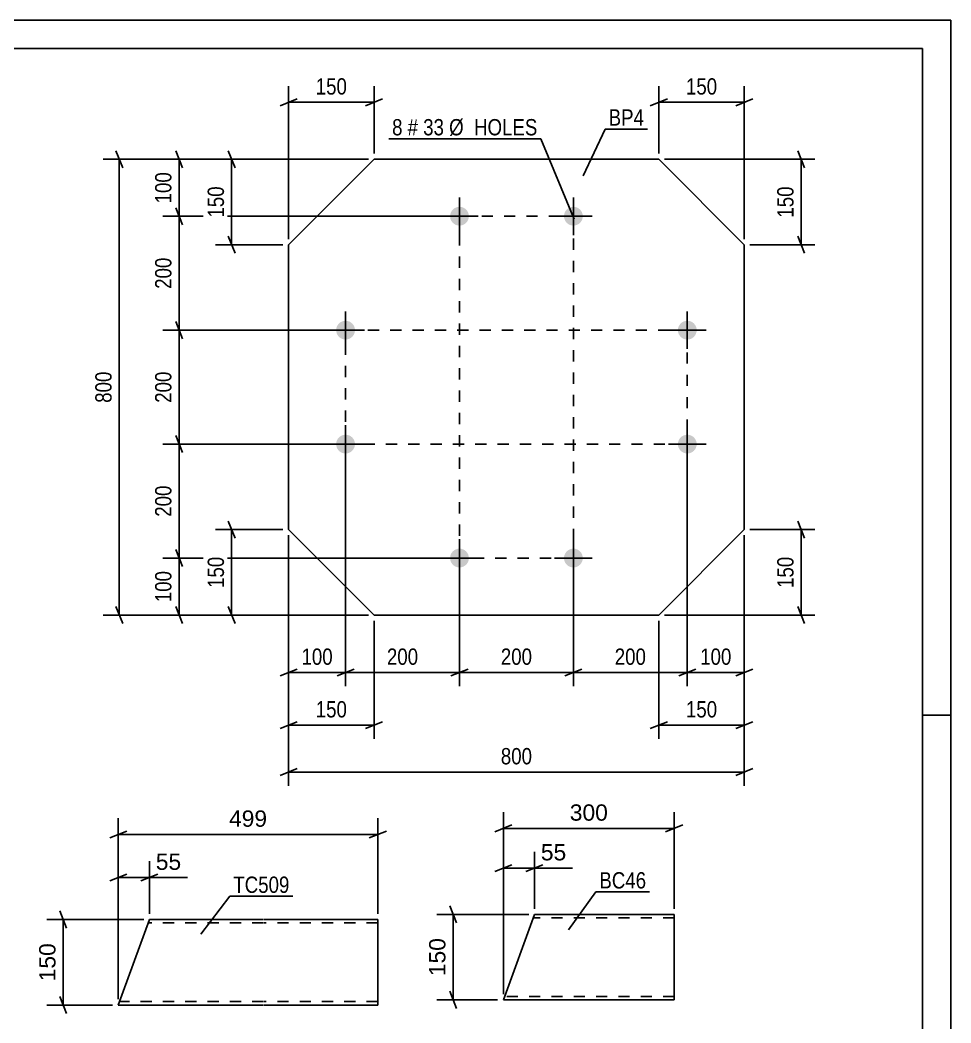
# Model space of a CAD drawing. Header units: millimetres. Extents: x 0 to 594, y 0 to 420.
# Drawn here: x 430.6 to 594, y 244 to 420 of the extents above; entities that cross this region are included whole.
import ezdxf

# ---------------------------------------------------------------- set-up
doc = ezdxf.new("R2010")
doc.units = ezdxf.units.MM
doc.linetypes.add('DXK_LINE_DOT2', pattern=[3.9198, 1.9599, -1.9599])
doc.styles.add('Arial', font='ARIAL.TTF', dxfattribs={"height": 0.2})
doc.styles.add('Arial Narrow', font='ARIALN.TTF', dxfattribs={"height": 0.2})

# ---------------------------------------------------------------- blocks, each defined once
blk = doc.blocks.new('Unknown-284936067-1132')
at = {"color": 5, "linetype": 'Continuous'}
for p, q in [((594, 420), (0, 420)), ((594, 0), (594, 420)), ((589, 415), (5, 415)), ((589, 5), (589, 415)), ((594, 298), (589, 298))]:
    blk.add_line(p, q, dxfattribs=at)
blk = doc.blocks.new('Part-284936067-20794 - 20793')
at = {"color": 2, "linetype": 'Continuous'}
for p, q in [((520.87, 263.02), (515.41, 248.02)), ((545.41, 263.02), (520.87, 263.02)), ((545.41, 263.02), (545.41, 262.93)), ((545.41, 262.93), (545.41, 261.82)), ((545.41, 261.82), (545.41, 249.22)), ((545.41, 248.02), (545.41, 249.22)), ((545.41, 248.02), (515.41, 248.02))]:
    blk.add_line(p, q, dxfattribs=at)
at = {"color": 7, "linetype": 'DXK_LINE_DOT2'}
for p, q in [((545.41, 262.42), (520.66, 262.42)), ((545.41, 262.67), (545.41, 261.82)), ((545.41, 248.62), (515.63, 248.62)), ((545.41, 248.11), (545.41, 248.37)), ((545.41, 248.02), (545.41, 248.11))]:
    blk.add_line(p, q, dxfattribs=at)
blk = doc.blocks.new('Part-284936067-20777 - 20776')
at = {"color": 2, "linetype": 'Continuous'}
for p, q in [((453.27, 262.12), (447.81, 247.12)), ((453.27, 262.12), (473.27, 262.12)), ((473.37, 262.12), (493.37, 262.12)), ((493.37, 262.12), (493.37, 262.03)), ((493.37, 262.03), (493.37, 260.92)), ((493.37, 260.92), (493.37, 247.12)), ((473.27, 247.12), (447.81, 247.12)), ((493.37, 247.12), (473.37, 247.12))]:
    blk.add_line(p, q, dxfattribs=at)
at = {"color": 7, "linetype": 'DXK_LINE_DOT2'}
for p, q in [((473.27, 261.52), (453.05, 261.52)), ((493.37, 261.52), (473.37, 261.52)), ((493.37, 260.92), (493.37, 261.77)), ((473.27, 247.72), (448.03, 247.72)), ((493.37, 247.72), (473.37, 247.72))]:
    blk.add_line(p, q, dxfattribs=at)
blk = doc.blocks.new('Part-284936067-8474 - 8435')
at = {"color": 2, "linetype": 'Continuous'}
for p, q in [((492.71, 395.57), (477.71, 380.57)), ((542.71, 395.57), (492.71, 395.57)), ((557.71, 380.57), (542.71, 395.57)), ((477.71, 330.57), (477.71, 380.57)), ((557.71, 330.57), (557.71, 380.57)), ((492.71, 315.57), (477.71, 330.57)), ((557.71, 330.57), (542.71, 315.57)), ((542.71, 315.57), (492.71, 315.57))]:
    blk.add_line(p, q, dxfattribs=at)
blk = doc.blocks.new('Bolt-284936067-8469 - 8435')
at = {"linetype": 'Continuous'}
for points in [[(507.71, 387.22, -1), (507.71, 383.92, -1)], [(527.71, 387.22, -1), (527.71, 383.92, -1)], [(487.71, 367.22, -1), (487.71, 363.92, -1)], [(547.71, 367.22, -1), (547.71, 363.92, -1)], [(487.71, 347.22, -1), (487.71, 343.92, -1)], [(547.71, 347.22, -1), (547.71, 343.92, -1)], [(507.71, 327.22, -1), (507.71, 323.92, -1)], [(527.71, 327.22, -1), (527.71, 323.92, -1)]]:
    blk.add_hatch(color=1, dxfattribs=at).paths.add_polyline_path(points)
at = {"color": 1, "linetype": 'Continuous'}
for p, q in [((507.71, 388.87), (507.71, 382.27)), ((527.71, 388.87), (527.71, 382.27)), ((504.41, 385.57), (511.01, 385.57)), ((524.41, 385.57), (531.01, 385.57)), ((487.71, 368.87), (487.71, 362.27)), ((547.71, 368.87), (547.71, 362.27)), ((484.41, 365.57), (491.01, 365.57)), ((544.41, 365.57), (551.01, 365.57)), ((487.71, 348.87), (487.71, 342.27)), ((547.71, 348.87), (547.71, 342.27)), ((484.41, 345.57), (491.01, 345.57)), ((544.41, 345.57), (551.01, 345.57)), ((507.71, 328.87), (507.71, 322.27)), ((527.71, 328.87), (527.71, 322.27)), ((504.41, 325.57), (511.01, 325.57)), ((524.41, 325.57), (531.01, 325.57))]:
    blk.add_line(p, q, dxfattribs=at)
blk = doc.blocks.new('Rectangle-284936067-18741 - 8435')
at = {"color": 1, "linetype": 'DXK_LINE_DOT2'}
blk.add_lwpolyline([(507.71, 385.57), (527.71, 385.57), (527.71, 325.57), (507.71, 325.57), (507.71, 385.57)], close=True, dxfattribs=at)
blk = doc.blocks.new('Rectangle-284936067-18751 - 8435')
at = {"color": 1, "linetype": 'DXK_LINE_DOT2'}
blk.add_lwpolyline([(487.71, 365.57), (547.71, 365.57), (547.71, 345.57), (487.71, 345.57), (487.71, 365.57)], close=True, dxfattribs=at)
blk = doc.blocks.new('StraightDimension-284936067-20890 - 20793')
at = {"color": 7, "linetype": 'Continuous'}
for p, q in [((515.41, 249.02), (515.41, 280.97)), ((545.41, 264.02), (545.41, 280.97)), ((516.91, 278.72), (513.91, 277.52)), ((543.91, 277.52), (546.91, 278.72)), ((515.41, 278.12), (545.41, 278.12))]:
    blk.add_line(p, q, dxfattribs=at)
at = {"color": 0}
blk.add_wipeout([(534.35, 278.87), (534.35, 283.07), (526.48, 283.07), (526.48, 278.87)], dxfattribs=at)
at = {"color": 3, "style": 'Arial'}
blk.add_text('300', height=2.865, dxfattribs=at).set_placement((527.08, 279.47))
blk = doc.blocks.new('StraightDimension-284936067-20872 - 20793')
at = {"color": 7, "linetype": 'Continuous'}
for p, q in [((515.41, 249.02), (515.41, 274)), ((520.87, 264.02), (520.87, 274)), ((513.91, 270.55), (516.91, 271.75)), ((515.41, 271.15), (520.87, 271.15)), ((522.37, 271.75), (519.37, 270.55))]:
    blk.add_line(p, q, dxfattribs=at)
at = {"color": 0}
blk.add_wipeout([(527.05, 271.9), (527.05, 276.1), (521.4, 276.1), (521.4, 271.9)], dxfattribs=at)
at = {"color": 7, "linetype": 'Continuous'}
blk.add_line((520.87, 271.15), (527.57, 271.15), dxfattribs=at)
blk.add_line((520.87, 271.15), (527.57, 271.15), dxfattribs=at)
at = {"color": 3, "style": 'Arial'}
blk.add_text('55', height=2.865, dxfattribs=at).set_placement((522, 272.5))
blk = doc.blocks.new('StraightDimension-284936067-20901 - 20793')
at = {"color": 7, "linetype": 'Continuous'}
for p, q in [((507.19, 261.52), (505.99, 264.52)), ((519.87, 263.02), (503.74, 263.02)), ((506.59, 248.02), (506.59, 263.02)), ((505.99, 249.52), (507.19, 246.52)), ((514.41, 248.02), (503.74, 248.02))]:
    blk.add_line(p, q, dxfattribs=at)
at = {"color": 0}
blk.add_wipeout([(505.84, 259.46), (501.64, 259.46), (501.64, 251.58), (505.84, 251.58)], dxfattribs=at)
at = {"color": 3, "style": 'Arial'}
blk.add_text('150', height=2.865, rotation=90.0002, dxfattribs=at).set_placement((505.24, 252.18))
blk = doc.blocks.new('StraightDimension-284936067-20827 - 20776')
at = {"color": 7, "linetype": 'Continuous'}
for p, q in [((447.81, 248.12), (447.81, 272.34)), ((453.27, 263.12), (453.27, 272.34)), ((446.31, 268.89), (449.31, 270.09)), ((447.81, 269.49), (453.27, 269.49)), ((454.77, 270.09), (451.77, 268.89))]:
    blk.add_line(p, q, dxfattribs=at)
at = {"color": 0}
blk.add_wipeout([(459.44, 270.24), (459.44, 274.44), (453.79, 274.44), (453.79, 270.24)], dxfattribs=at)
at = {"color": 7, "linetype": 'Continuous'}
blk.add_line((453.27, 269.49), (459.97, 269.49), dxfattribs=at)
blk.add_line((453.27, 269.49), (459.97, 269.49), dxfattribs=at)
at = {"color": 3, "style": 'Arial'}
blk.add_text('55', height=2.865, dxfattribs=at).set_placement((454.39, 270.84))
blk = doc.blocks.new('StraightDimension-284936067-20840 - 20776')
at = {"color": 7, "linetype": 'Continuous'}
for p, q in [((438.73, 260.62), (437.53, 263.62)), ((452.27, 262.12), (435.28, 262.12)), ((438.13, 247.12), (438.13, 262.12)), ((437.53, 248.62), (438.73, 245.62)), ((446.81, 247.12), (435.28, 247.12))]:
    blk.add_line(p, q, dxfattribs=at)
at = {"color": 0}
blk.add_wipeout([(437.38, 258.55), (433.18, 258.55), (433.18, 250.68), (437.38, 250.68)], dxfattribs=at)
at = {"color": 3, "style": 'Arial'}
blk.add_text('150', height=2.865, rotation=90.0002, dxfattribs=at).set_placement((436.78, 251.28))
blk = doc.blocks.new('StraightDimension-284936067-20853 - 20776')
at = {"color": 7, "linetype": 'Continuous'}
for p, q in [((447.81, 248.12), (447.81, 279.91)), ((493.37, 263.12), (493.37, 279.91)), ((449.31, 277.66), (446.31, 276.46)), ((447.81, 277.06), (493.37, 277.06)), ((491.87, 276.46), (494.87, 277.66))]:
    blk.add_line(p, q, dxfattribs=at)
at = {"color": 0}
blk.add_wipeout([(474.53, 277.81), (474.53, 282.01), (466.65, 282.01), (466.65, 277.81)], dxfattribs=at)
at = {"color": 3, "style": 'Arial'}
blk.add_text('499', height=2.865, dxfattribs=at).set_placement((467.25, 278.41))
blk = doc.blocks.new('StraightDimension-284936067-21305 - 8435')
at = {"color": 7, "linetype": 'Continuous'}
for p, q in [((459.08, 344.07), (457.88, 347.07)), ((486.71, 345.57), (455.63, 345.57)), ((458.48, 325.57), (458.48, 345.57)), ((457.88, 327.07), (459.08, 324.07)), ((506.71, 325.57), (455.63, 325.57))]:
    blk.add_line(p, q, dxfattribs=at)
at = {"color": 0}
blk.add_wipeout([(457.73, 338.91), (453.53, 338.91), (453.53, 332.22), (457.73, 332.22)], dxfattribs=at)
at = {"color": 3, "style": 'Arial Narrow'}
blk.add_text('200', height=2.863, rotation=90.0002, dxfattribs=at).set_placement((457.13, 332.82))
blk = doc.blocks.new('StraightDimension-284936067-8487 - 8435')
at = {"color": 7, "linetype": 'Continuous'}
for p, q in [((457.88, 327.07), (459.08, 324.07)), ((506.71, 325.57), (455.63, 325.57)), ((458.48, 315.57), (458.48, 325.57)), ((459.08, 314.07), (457.88, 317.07)), ((491.71, 315.57), (455.63, 315.57))]:
    blk.add_line(p, q, dxfattribs=at)
at = {"color": 0}
blk.add_wipeout([(457.73, 323.91), (453.53, 323.91), (453.53, 317.22), (457.73, 317.22)], dxfattribs=at)
at = {"color": 3, "style": 'Arial Narrow'}
blk.add_text('100', height=2.863, rotation=90.0002, dxfattribs=at).set_placement((457.13, 317.82))
blk = doc.blocks.new('StraightDimension-284936067-8476 - 8435')
at = {"color": 7, "linetype": 'Continuous'}
for p, q in [((448.58, 394.07), (447.38, 397.07)), ((491.71, 395.57), (445.13, 395.57)), ((447.98, 315.57), (447.98, 395.57)), ((447.38, 317.07), (448.58, 314.07)), ((491.71, 315.57), (445.13, 315.57))]:
    blk.add_line(p, q, dxfattribs=at)
at = {"color": 0}
blk.add_wipeout([(447.23, 358.91), (443.03, 358.91), (443.03, 352.22), (447.23, 352.22)], dxfattribs=at)
at = {"color": 3, "style": 'Arial Narrow'}
blk.add_text('800', height=2.863, rotation=90.0002, dxfattribs=at).set_placement((446.63, 352.82))
blk = doc.blocks.new('StraightDimension-284936067-8503 - 8435')
at = {"color": 7, "linetype": 'Continuous'}
for p, q in [((457.88, 397.07), (459.08, 394.07)), ((491.71, 395.57), (455.63, 395.57)), ((458.48, 385.57), (458.48, 395.57)), ((506.71, 385.57), (455.63, 385.57)), ((459.08, 384.07), (457.88, 387.07))]:
    blk.add_line(p, q, dxfattribs=at)
at = {"color": 0}
blk.add_wipeout([(457.73, 393.91), (453.53, 393.91), (453.53, 387.22), (457.73, 387.22)], dxfattribs=at)
at = {"color": 3, "style": 'Arial Narrow'}
blk.add_text('100', height=2.863, rotation=90.0002, dxfattribs=at).set_placement((457.13, 387.82))
blk = doc.blocks.new('StraightDimension-284936067-8514 - 8435')
at = {"color": 7, "linetype": 'Continuous'}
for p, q in [((477.71, 329.57), (477.71, 285.61)), ((557.71, 329.57), (557.71, 285.61)), ((479.21, 288.61), (476.21, 287.41)), ((477.71, 288.01), (557.71, 288.01)), ((556.21, 287.41), (559.21, 288.61))]:
    blk.add_line(p, q, dxfattribs=at)
at = {"color": 0}
blk.add_wipeout([(521.06, 288.76), (521.06, 292.96), (514.37, 292.96), (514.37, 288.76)], dxfattribs=at)
at = {"color": 3, "style": 'Arial Narrow'}
blk.add_text('800', height=2.863, dxfattribs=at).set_placement((514.97, 289.36))
blk = doc.blocks.new('StraightDimension-284936067-8525 - 8435')
at = {"color": 7, "linetype": 'Continuous'}
for p, q in [((547.71, 344.57), (547.71, 303.08)), ((557.71, 329.57), (557.71, 303.08)), ((546.21, 304.88), (549.21, 306.08)), ((547.71, 305.48), (557.71, 305.48)), ((559.21, 306.08), (556.21, 304.88))]:
    blk.add_line(p, q, dxfattribs=at)
at = {"color": 0}
blk.add_wipeout([(556.06, 306.23), (556.06, 310.43), (549.37, 310.43), (549.37, 306.23)], dxfattribs=at)
at = {"color": 3, "style": 'Arial Narrow'}
blk.add_text('100', height=2.863, dxfattribs=at).set_placement((549.97, 306.83))
blk = doc.blocks.new('StraightDimension-284936067-8541 - 8435')
at = {"color": 7, "linetype": 'Continuous'}
for p, q in [((487.71, 344.57), (487.71, 303.08)), ((477.71, 329.57), (477.71, 303.08)), ((476.21, 304.88), (479.21, 306.08)), ((477.71, 305.48), (487.71, 305.48)), ((489.21, 306.08), (486.21, 304.88))]:
    blk.add_line(p, q, dxfattribs=at)
at = {"color": 0}
blk.add_wipeout([(486.06, 306.23), (486.06, 310.43), (479.37, 310.43), (479.37, 306.23)], dxfattribs=at)
at = {"color": 3, "style": 'Arial Narrow'}
blk.add_text('100', height=2.863, dxfattribs=at).set_placement((479.97, 306.83))
blk = doc.blocks.new('StraightDimension-284936067-8552 - 8435')
at = {"color": 7, "linetype": 'Continuous'}
for p, q in [((468.31, 329.07), (467.11, 332.07)), ((476.71, 330.57), (464.86, 330.57)), ((467.71, 315.57), (467.71, 330.57)), ((467.11, 317.07), (468.31, 314.07)), ((491.71, 315.57), (464.86, 315.57))]:
    blk.add_line(p, q, dxfattribs=at)
at = {"color": 0}
blk.add_wipeout([(466.96, 326.41), (462.76, 326.41), (462.76, 319.72), (466.96, 319.72)], dxfattribs=at)
at = {"color": 3, "style": 'Arial Narrow'}
blk.add_text('150', height=2.863, rotation=90.0002, dxfattribs=at).set_placement((466.36, 320.32))
blk = doc.blocks.new('StraightDimension-284936067-21309 - 8435')
at = {"color": 7, "linetype": 'Continuous'}
for p, q in [((506.71, 385.57), (455.63, 385.57)), ((459.08, 384.07), (457.88, 387.07)), ((458.48, 365.57), (458.48, 385.57)), ((457.88, 367.07), (459.08, 364.07)), ((486.71, 365.57), (455.63, 365.57))]:
    blk.add_line(p, q, dxfattribs=at)
at = {"color": 0}
blk.add_wipeout([(457.73, 378.91), (453.53, 378.91), (453.53, 372.22), (457.73, 372.22)], dxfattribs=at)
at = {"color": 3, "style": 'Arial Narrow'}
blk.add_text('200', height=2.863, rotation=90.0002, dxfattribs=at).set_placement((457.13, 372.82))
blk = doc.blocks.new('StraightDimension-284936067-8571 - 8435')
at = {"color": 7, "linetype": 'Continuous'}
for p, q in [((468.31, 394.07), (467.11, 397.07)), ((491.71, 395.57), (464.86, 395.57)), ((467.71, 380.57), (467.71, 395.57)), ((467.11, 382.07), (468.31, 379.07)), ((476.71, 380.57), (464.86, 380.57))]:
    blk.add_line(p, q, dxfattribs=at)
at = {"color": 0}
blk.add_wipeout([(466.96, 391.41), (462.76, 391.41), (462.76, 384.73), (466.96, 384.73)], dxfattribs=at)
at = {"color": 3, "style": 'Arial Narrow'}
blk.add_text('150', height=2.863, rotation=90.0002, dxfattribs=at).set_placement((466.36, 385.33))
blk = doc.blocks.new('StraightDimension-284936067-8590 - 8435')
at = {"color": 7, "linetype": 'Continuous'}
for p, q in [((568.31, 329.07), (567.11, 332.07)), ((558.71, 330.57), (570.11, 330.57)), ((567.71, 315.57), (567.71, 330.57)), ((567.11, 317.07), (568.31, 314.07)), ((543.71, 315.57), (570.11, 315.57))]:
    blk.add_line(p, q, dxfattribs=at)
at = {"color": 0}
blk.add_wipeout([(566.96, 326.41), (562.76, 326.41), (562.76, 319.72), (566.96, 319.72)], dxfattribs=at)
at = {"color": 3, "style": 'Arial Narrow'}
blk.add_text('150', height=2.863, rotation=90.0002, dxfattribs=at).set_placement((566.36, 320.32))
blk = doc.blocks.new('StraightDimension-284936067-8609 - 8435')
at = {"color": 7, "linetype": 'Continuous'}
for p, q in [((568.31, 394.07), (567.11, 397.07)), ((543.71, 395.57), (570.11, 395.57)), ((567.71, 380.57), (567.71, 395.57)), ((567.11, 382.07), (568.31, 379.07)), ((558.71, 380.57), (570.11, 380.57))]:
    blk.add_line(p, q, dxfattribs=at)
at = {"color": 0}
blk.add_wipeout([(566.96, 391.41), (562.76, 391.41), (562.76, 384.72), (566.96, 384.72)], dxfattribs=at)
at = {"color": 3, "style": 'Arial Narrow'}
blk.add_text('150', height=2.863, rotation=90.0002, dxfattribs=at).set_placement((566.36, 385.32))
blk = doc.blocks.new('StraightDimension-284936067-8628 - 8435')
at = {"color": 7, "linetype": 'Continuous'}
for p, q in [((477.71, 329.57), (477.71, 293.84)), ((492.71, 314.57), (492.71, 293.84)), ((479.21, 296.84), (476.21, 295.64)), ((477.71, 296.24), (492.71, 296.24)), ((491.21, 295.64), (494.21, 296.84))]:
    blk.add_line(p, q, dxfattribs=at)
at = {"color": 0}
blk.add_wipeout([(488.55, 296.99), (488.55, 301.19), (481.87, 301.19), (481.87, 296.99)], dxfattribs=at)
at = {"color": 3, "style": 'Arial Narrow'}
blk.add_text('150', height=2.863, dxfattribs=at).set_placement((482.47, 297.59))
blk = doc.blocks.new('StraightDimension-284936067-8646 - 8435')
at = {"color": 7, "linetype": 'Continuous'}
for p, q in [((557.71, 329.57), (557.71, 293.84)), ((542.71, 314.57), (542.71, 293.84)), ((544.21, 296.84), (541.21, 295.64)), ((542.71, 296.24), (557.71, 296.24)), ((556.21, 295.64), (559.21, 296.84))]:
    blk.add_line(p, q, dxfattribs=at)
at = {"color": 0}
blk.add_wipeout([(553.55, 296.99), (553.55, 301.19), (546.87, 301.19), (546.87, 296.99)], dxfattribs=at)
at = {"color": 3, "style": 'Arial Narrow'}
blk.add_text('150', height=2.863, dxfattribs=at).set_placement((547.47, 297.59))
blk = doc.blocks.new('StraightDimension-284936067-8664 - 8435')
at = {"color": 7, "linetype": 'Continuous'}
for p, q in [((477.71, 381.57), (477.71, 408.42)), ((492.71, 396.57), (492.71, 408.42)), ((479.21, 406.17), (476.21, 404.97)), ((477.71, 405.57), (492.71, 405.57)), ((491.21, 404.97), (494.21, 406.17))]:
    blk.add_line(p, q, dxfattribs=at)
at = {"color": 0}
blk.add_wipeout([(488.55, 406.32), (488.55, 410.52), (481.87, 410.52), (481.87, 406.32)], dxfattribs=at)
at = {"color": 3, "style": 'Arial Narrow'}
blk.add_text('150', height=2.863, dxfattribs=at).set_placement((482.47, 406.92))
blk = doc.blocks.new('StraightDimension-284936067-8682 - 8435')
at = {"color": 7, "linetype": 'Continuous'}
for p, q in [((542.71, 396.57), (542.71, 408.42)), ((557.71, 381.57), (557.71, 408.42)), ((544.21, 406.17), (541.21, 404.97)), ((542.71, 405.57), (557.71, 405.57)), ((556.21, 404.97), (559.21, 406.17))]:
    blk.add_line(p, q, dxfattribs=at)
at = {"color": 0}
blk.add_wipeout([(553.55, 406.32), (553.55, 410.52), (546.87, 410.52), (546.87, 406.32)], dxfattribs=at)
at = {"color": 3, "style": 'Arial Narrow'}
blk.add_text('150', height=2.863, dxfattribs=at).set_placement((547.47, 406.92))
blk = doc.blocks.new('StraightDimension-284936067-21307 - 8435')
at = {"color": 7, "linetype": 'Continuous'}
for p, q in [((459.08, 364.07), (457.88, 367.07)), ((486.71, 365.57), (455.63, 365.57)), ((458.48, 345.57), (458.48, 365.57)), ((457.88, 347.07), (459.08, 344.07)), ((486.71, 345.57), (455.63, 345.57))]:
    blk.add_line(p, q, dxfattribs=at)
at = {"color": 0}
blk.add_wipeout([(457.73, 358.91), (453.53, 358.91), (453.53, 352.22), (457.73, 352.22)], dxfattribs=at)
at = {"color": 3, "style": 'Arial Narrow'}
blk.add_text('200', height=2.863, rotation=90.0002, dxfattribs=at).set_placement((457.13, 352.82))
blk = doc.blocks.new('StraightDimension-284936067-21329 - 8435')
at = {"color": 7, "linetype": 'Continuous'}
for p, q in [((487.71, 344.57), (487.71, 303.08)), ((507.71, 324.57), (507.71, 303.08)), ((489.21, 306.08), (486.21, 304.88)), ((487.71, 305.48), (507.71, 305.48)), ((506.21, 304.88), (509.21, 306.08))]:
    blk.add_line(p, q, dxfattribs=at)
at = {"color": 0}
blk.add_wipeout([(501.06, 306.23), (501.06, 310.43), (494.37, 310.43), (494.37, 306.23)], dxfattribs=at)
at = {"color": 3, "style": 'Arial Narrow'}
blk.add_text('200', height=2.863, dxfattribs=at).set_placement((494.97, 306.83))
blk = doc.blocks.new('StraightDimension-284936067-21331 - 8435')
at = {"color": 7, "linetype": 'Continuous'}
for p, q in [((507.71, 324.57), (507.71, 303.08)), ((527.71, 324.57), (527.71, 303.08)), ((509.21, 306.08), (506.21, 304.88)), ((507.71, 305.48), (527.71, 305.48)), ((526.21, 304.88), (529.21, 306.08))]:
    blk.add_line(p, q, dxfattribs=at)
at = {"color": 0}
blk.add_wipeout([(521.06, 306.23), (521.06, 310.43), (514.37, 310.43), (514.37, 306.23)], dxfattribs=at)
at = {"color": 3, "style": 'Arial Narrow'}
blk.add_text('200', height=2.863, dxfattribs=at).set_placement((514.97, 306.83))
blk = doc.blocks.new('StraightDimension-284936067-21333 - 8435')
at = {"color": 7, "linetype": 'Continuous'}
for p, q in [((547.71, 344.57), (547.71, 303.08)), ((527.71, 324.57), (527.71, 303.08)), ((529.21, 306.08), (526.21, 304.88)), ((527.71, 305.48), (547.71, 305.48)), ((546.21, 304.88), (549.21, 306.08))]:
    blk.add_line(p, q, dxfattribs=at)
at = {"color": 0}
blk.add_wipeout([(541.06, 306.23), (541.06, 310.43), (534.37, 310.43), (534.37, 306.23)], dxfattribs=at)
at = {"color": 3, "style": 'Arial Narrow'}
blk.add_text('200', height=2.863, dxfattribs=at).set_placement((534.97, 306.83))
blk = doc.blocks.new('Mark-284936067-20918 - 20793')
at = {"color": 0}
blk.add_wipeout([(540.49, 267.57), (540.49, 270.57), (532.27, 270.57), (532.27, 267.57)], dxfattribs=at)
blk.add_wipeout([(540.49, 267.57), (540.49, 270.57), (532.27, 270.57), (532.27, 267.57)], dxfattribs=at)
at = {"color": 30, "linetype": 'Continuous'}
for p, q in [((526.87, 260.34), (531.67, 266.97)), ((531.67, 266.97), (541.09, 266.97))]:
    blk.add_line(p, q, dxfattribs=at)
at = {"color": 3, "style": 'Arial Narrow'}
blk.add_text('BC46', height=2.863, dxfattribs=at).set_placement((532.27, 267.57))
blk = doc.blocks.new('Mark-284936067-20863 - 20776')
at = {"color": 0}
blk.add_wipeout([(477.87, 266.8), (477.87, 269.8), (468, 269.8), (468, 266.8)], dxfattribs=at)
blk.add_wipeout([(477.87, 266.8), (477.87, 269.8), (468, 269.8), (468, 266.8)], dxfattribs=at)
at = {"color": 30, "linetype": 'Continuous'}
for p, q in [((462.29, 259.56), (467.4, 266.2)), ((467.4, 266.2), (478.47, 266.2))]:
    blk.add_line(p, q, dxfattribs=at)
at = {"color": 3, "style": 'Arial Narrow'}
blk.add_text('TC509', height=2.863, dxfattribs=at).set_placement((468, 266.8))
blk = doc.blocks.new('Mark-284936067-8465 - 8435')
at = {"color": 0}
for points in [[(497.71, 399.76), (497.71, 402.76), (495.88, 402.76), (495.88, 399.76)], [(500.43, 399.76), (500.43, 402.76), (498.61, 402.76), (498.61, 399.76)], [(504.99, 399.76), (504.99, 402.76), (501.33, 402.76), (501.33, 399.76)], [(521.42, 399.76), (521.42, 402.76), (505.89, 402.76), (505.89, 399.76)]]:
    blk.add_wipeout(points, dxfattribs=at)
for points in [[(497.71, 399.76), (497.71, 402.76), (495.88, 402.76), (495.88, 399.76)], [(500.43, 399.76), (500.43, 402.76), (498.61, 402.76), (498.61, 399.76)], [(504.99, 399.76), (504.99, 402.76), (501.33, 402.76), (501.33, 399.76)], [(521.42, 399.76), (521.42, 402.76), (505.89, 402.76), (505.89, 399.76)]]:
    blk.add_wipeout(points, dxfattribs=at)
at = {"color": 7, "linetype": 'Continuous'}
for p in [(495.28, 399.16), (527.86, 385.04)]:
    blk.add_line(p, (522.02, 399.16), dxfattribs=at)
at = {"color": 3, "style": 'Arial Narrow'}
for s, height, p in [('8', 2.86, (495.88, 399.76)), ('#', 2.86, (498.61, 399.76)), ('33', 2.863, (501.33, 399.76)), ('Ø  HOLES', 2.863, (505.89, 399.76))]:
    blk.add_text(s, height=height, dxfattribs=at).set_placement(p)
blk = doc.blocks.new('Mark-284936067-8470 - 8435')
at = {"color": 0}
blk.add_wipeout([(540.11, 401.47), (540.11, 404.47), (533.9, 404.47), (533.9, 401.47)], dxfattribs=at)
blk.add_wipeout([(540.11, 401.47), (540.11, 404.47), (533.9, 404.47), (533.9, 401.47)], dxfattribs=at)
at = {"color": 30, "linetype": 'Continuous'}
for p, q in [((529.41, 392.68), (533.3, 400.87)), ((533.3, 400.87), (540.71, 400.87))]:
    blk.add_line(p, q, dxfattribs=at)
at = {"color": 3, "style": 'Arial Narrow'}
blk.add_text('BP4', height=2.863, dxfattribs=at).set_placement((533.9, 401.47))

msp = doc.modelspace()

# ---------------------------------------------------------------- block references
for name in ['Unknown-284936067-1132', 'Part-284936067-8474 - 8435', 'Bolt-284936067-8469 - 8435', 'Rectangle-284936067-18741 - 8435', 'Rectangle-284936067-18751 - 8435', 'Part-284936067-20794 - 20793', 'Part-284936067-20777 - 20776']:
    msp.add_blockref(name, (0, 0))

# ---------------------------------------------------------------- next in the draw order: block references
for name in ['StraightDimension-284936067-8609 - 8435', 'StraightDimension-284936067-21305 - 8435', 'StraightDimension-284936067-20890 - 20793', 'StraightDimension-284936067-20827 - 20776']:
    msp.add_blockref(name, (0, 0))

# ---------------------------------------------------------------- next in the draw order: block references
for name in ['StraightDimension-284936067-8682 - 8435', 'StraightDimension-284936067-8487 - 8435', 'StraightDimension-284936067-20872 - 20793', 'StraightDimension-284936067-20840 - 20776']:
    msp.add_blockref(name, (0, 0))

# ---------------------------------------------------------------- next in the draw order: block references
for name in ['Mark-284936067-8470 - 8435', 'StraightDimension-284936067-8476 - 8435', 'StraightDimension-284936067-20853 - 20776', 'Mark-284936067-20918 - 20793', 'StraightDimension-284936067-20901 - 20793']:
    msp.add_blockref(name, (0, 0))

# ---------------------------------------------------------------- next in the draw order: block references
for name in ['StraightDimension-284936067-8503 - 8435', 'StraightDimension-284936067-8514 - 8435', 'Mark-284936067-20863 - 20776']:
    msp.add_blockref(name, (0, 0))

# ---------------------------------------------------------------- next in the draw order: block references
for name in ['StraightDimension-284936067-21309 - 8435', 'StraightDimension-284936067-8541 - 8435', 'StraightDimension-284936067-8525 - 8435']:
    msp.add_blockref(name, (0, 0))

# ---------------------------------------------------------------- next in the draw order: block references
for name in ['Mark-284936067-8465 - 8435', 'StraightDimension-284936067-8571 - 8435', 'StraightDimension-284936067-21307 - 8435', 'StraightDimension-284936067-8552 - 8435', 'StraightDimension-284936067-8590 - 8435']:
    msp.add_blockref(name, (0, 0))

# ---------------------------------------------------------------- next in the draw order: block references
for name in ['StraightDimension-284936067-8664 - 8435', 'StraightDimension-284936067-8628 - 8435', 'StraightDimension-284936067-8646 - 8435']:
    msp.add_blockref(name, (0, 0))

# ---------------------------------------------------------------- next in the draw order: block references
msp.add_blockref('StraightDimension-284936067-21329 - 8435', (0, 0))

# ---------------------------------------------------------------- next in the draw order: block references
msp.add_blockref('StraightDimension-284936067-21331 - 8435', (0, 0))

# ---------------------------------------------------------------- next in the draw order: block references
msp.add_blockref('StraightDimension-284936067-21333 - 8435', (0, 0))

doc.saveas('drawing.dxf')
